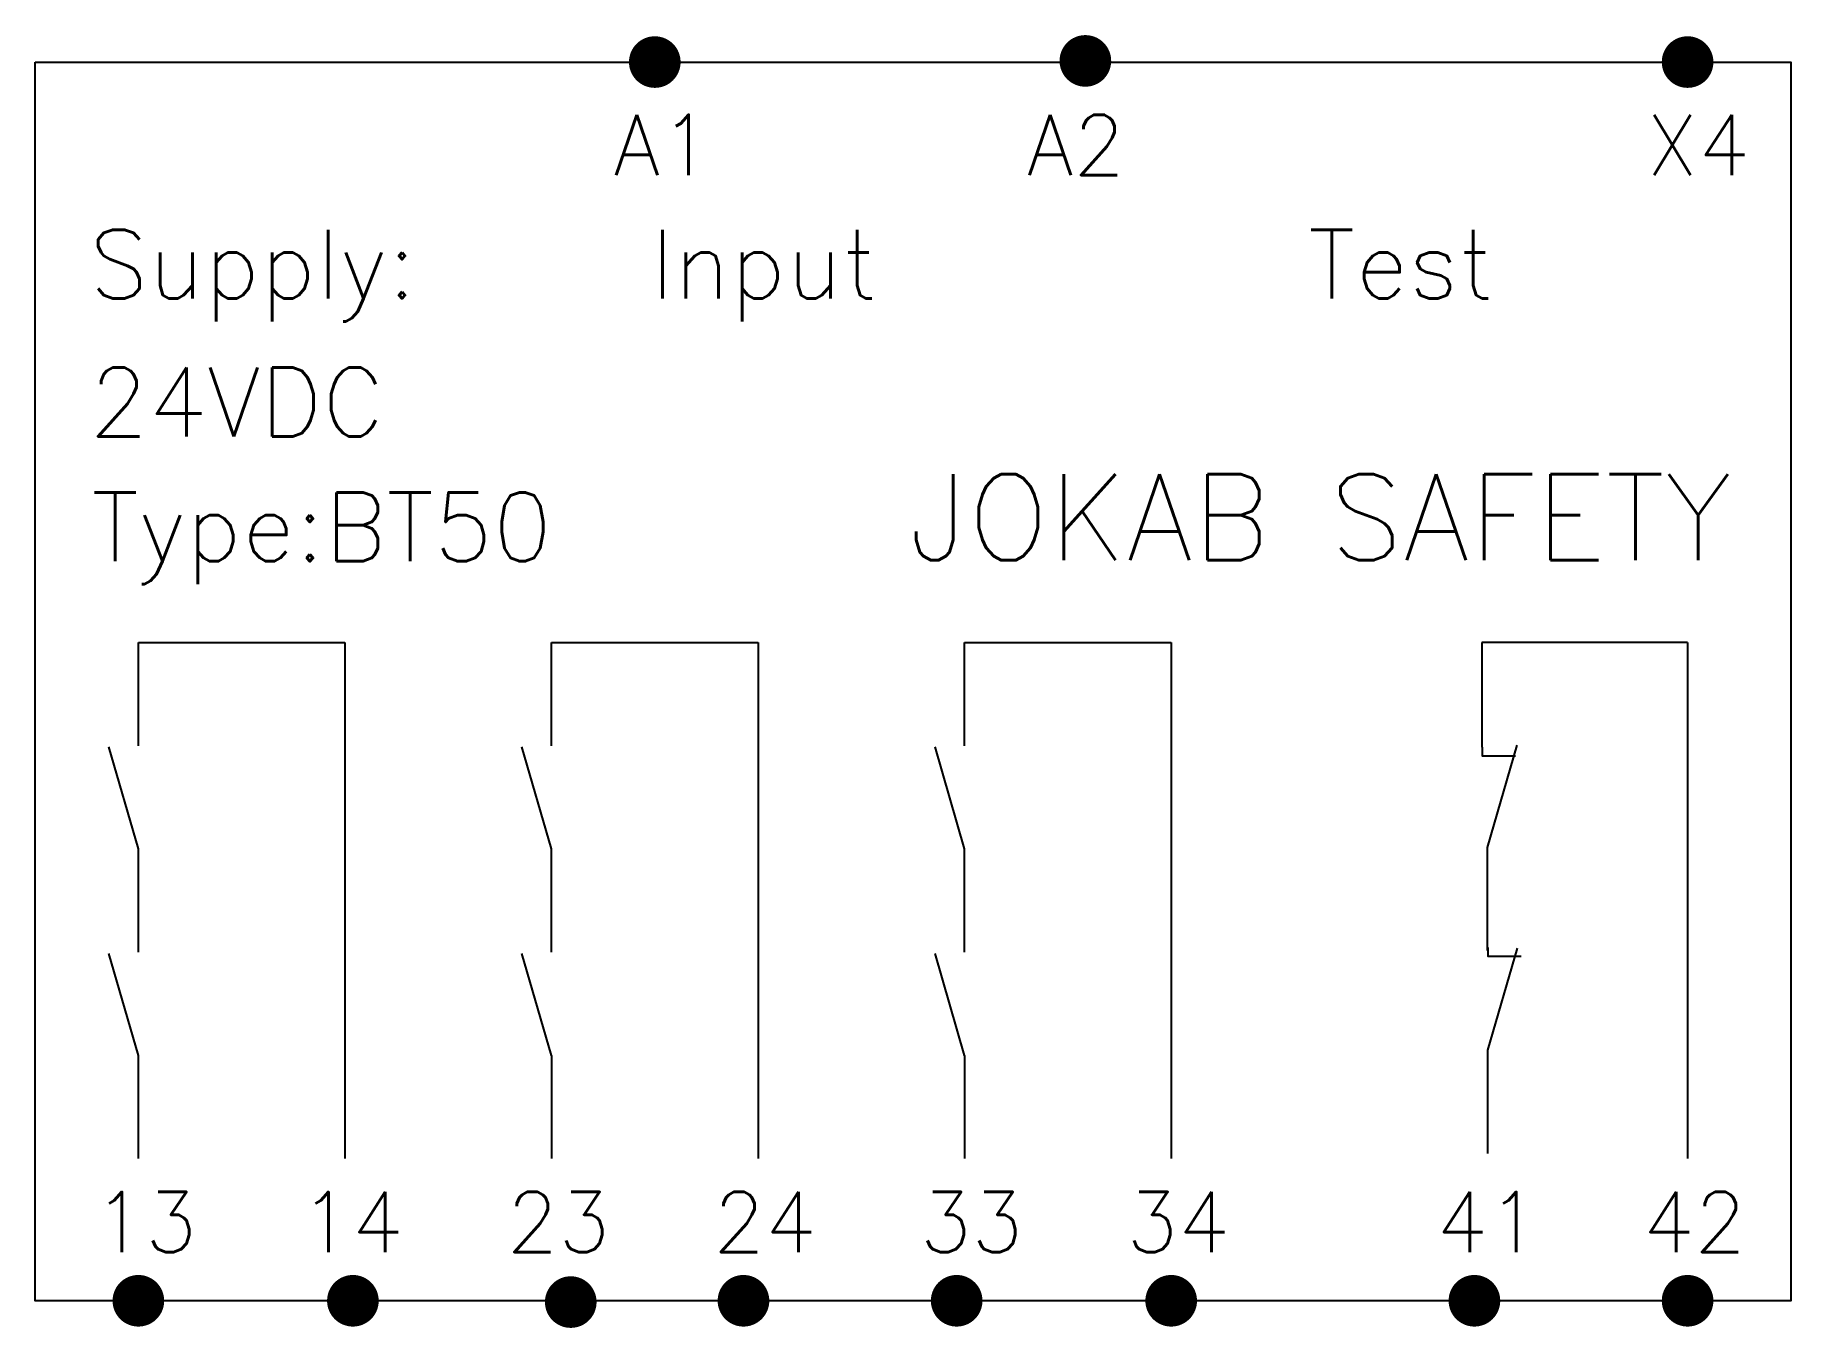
# Model space of a CAD drawing. Header units: millimetres. Extents: x 169.5 to 220.5, y 134 to 171.5.
import ezdxf
from ezdxf.enums import TextEntityAlignment as Align

# ---------------------------------------------------------------- set-up
doc = ezdxf.new("R2010")
doc.units = ezdxf.units.MM
doc.styles.add('T0', font='ROMANS.SHX')
doc.styles.add('T15', font='ROMANS.SHX', dxfattribs={"height": 1.5})
doc.styles.add('T20', font='ROMANS.SHX', dxfattribs={"height": 2})

msp = doc.modelspace()

# ---------------------------------------------------------------- linework, layer by layer
for p, q in [((172.495, 153.875), (178.495, 153.875)), ((172.495, 150.875), (172.495, 153.875)), ((178.495, 153.875), (178.495, 138.875)), ((184.495, 153.875), (190.495, 153.875)), ((184.495, 150.875), (184.495, 153.875)), ((190.495, 153.875), (190.495, 138.875)), ((196.495, 153.875), (202.495, 153.875)), ((196.495, 150.875), (196.495, 153.875)), ((202.495, 153.875), (202.495, 138.875)), ((211.495, 153.877), (211.495, 153.877)), ((217.495, 153.877), (211.515, 153.877)), ((211.515, 153.877), (211.515, 153.222)), ((217.495, 153.877), (217.495, 138.877)), ((211.524, 150.833), (211.524, 153.465)), ((172.495, 152.559), (172.495, 152.559)), ((184.495, 152.559), (184.495, 152.559)), ((196.495, 152.559), (196.495, 152.559)), ((172.495, 147.875), (171.636, 150.84)), ((184.495, 147.875), (183.636, 150.84)), ((196.495, 147.875), (195.636, 150.84)), ((211.681, 147.922), (212.541, 150.887)), ((211.681, 144.922), (211.681, 147.922)), ((172.495, 144.875), (172.495, 147.875)), ((184.495, 144.875), (184.495, 147.875)), ((196.495, 144.875), (196.495, 147.875)), ((172.495, 141.875), (171.636, 144.84)), ((184.495, 141.875), (183.636, 144.84)), ((196.495, 141.875), (195.636, 144.84)), ((211.693, 142.023), (212.553, 144.989)), ((172.495, 138.875), (172.495, 141.875)), ((184.495, 141.875), (184.495, 138.875)), ((196.495, 141.875), (196.495, 138.875)), ((211.693, 139.023), (211.693, 142.023))]:
    msp.add_line(p, q)
at = {"const_width": 0.75}
for points in [[(187.12, 170.744, 1), (187.87, 170.744, 1)], [(199.627, 170.778, 1), (200.377, 170.778, 1)], [(217.12, 170.744, 1), (217.87, 170.744, 1)], [(172.12, 134.744, 1), (172.87, 134.744, 1)], [(178.351, 134.744, 1), (179.101, 134.744, 1)], [(184.679, 134.706, 1), (185.429, 134.706, 1)], [(189.696, 134.744, 1), (190.446, 134.744, 1)], [(195.889, 134.744, 1), (196.639, 134.744, 1)], [(202.12, 134.744, 1), (202.87, 134.744, 1)], [(210.928, 134.744, 1), (211.678, 134.744, 1)], [(217.12, 134.744, 1), (217.87, 134.744, 1)]]:
    msp.add_lwpolyline(points, format="xyb", close=True, dxfattribs=at)
for points in [[(169.495, 170.744), (220.495, 170.744), (220.495, 134.744), (169.495, 134.744), (169.495, 170.744)], [(217.495, 170.744), (217.495, 170.744)], [(211.524, 150.833), (211.524, 150.582), (212.496, 150.582)], [(211.688, 145.007), (211.688, 144.756), (212.66, 144.756)]]:
    msp.add_lwpolyline(points)

# ---------------------------------------------------------------- texts
for s, height, style, p in [('A1', 1.75, 'T15', (186.302, 167.461)), ('A2', 1.75, 'T15', (198.302, 167.461)), ('X4', 1.75, 'T15', (216.302, 167.461)), ('Supply:    Input        Test', 2, 'T20', (171.067, 163.873)), ('Type:BT50', 2, 'T20', (171.134, 156.238)), ('13', 1.75, 'T15', (171.192, 136.159)), ('14', 1.75, 'T15', (177.192, 136.159)), ('23', 1.75, 'T15', (183.192, 136.159)), ('24', 1.75, 'T15', (189.192, 136.159)), ('33', 1.75, 'T15', (195.192, 136.159)), ('34', 1.75, 'T15', (201.192, 136.159)), ('41', 1.75, 'T15', (210.192, 136.159)), ('42', 1.75, 'T15', (216.192, 136.159))]:
    msp.add_text(s, height=height, dxfattribs=dict(style=style)).set_placement(p)
at = {"style": 'T0'}
msp.add_text('JOKAB SAFETY', height=2.5, dxfattribs=at).set_placement((218.767, 156.267), align=Align.RIGHT)
at = {"style": 'T20'}
msp.add_attdef('24VDC', (171.067, 159.863), '24VDC', height=2, dxfattribs=at)

doc.saveas('drawing.dxf')
